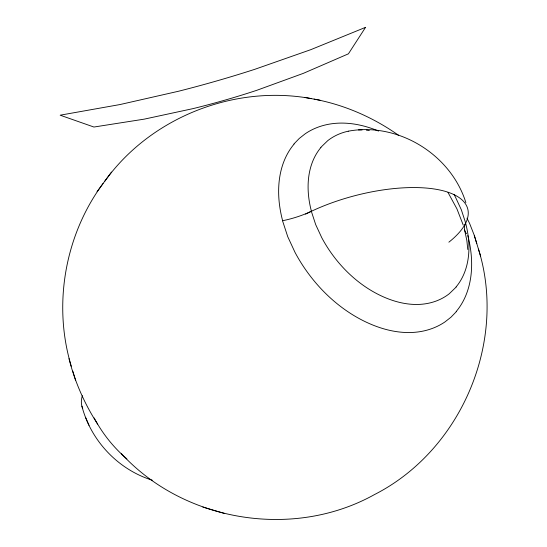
<?xml version="1.0" encoding="UTF-8"?>
<svg xmlns="http://www.w3.org/2000/svg" width="547" height="547" viewBox="0 0 547 547"><rect width="100%" height="100%" fill="white"/><g stroke="black" fill="none" stroke-linecap="round" stroke-linejoin="round"><path stroke-width="0.82" d="M103.048 183.518C64.915 235.025 52.69 304.884 71.295 366.23M104.826 181.166C150.493 117.53 234.082 84.484 310.997 98.549M97.051 191.717L111.479 172.079M293.944 143.977L299.277 138.446L305.301 133.721A120.237 82.864 51.5 0 1 326.812 124.627C341.225 121.523 356.309 123.369 370.203 127.95A120.374 82.959 51.5 0 1 378.599 131.075M320.85 147.328L327.742 140.661A100.06 68.963 51.5 0 1 348.248 131.205M456.171 287.066L449.278 293.732A100.06 68.963 51.5 0 1 428.766 303.188C416.759 305.78 404.192 304.235 392.616 300.419A100.163 69.025 51.5 0 1 366.216 287.38C355.769 280.413 346.422 271.852 338.347 262.245A99.698 68.71 51.5 0 1 321.766 237.699L315.681 224.585L311.339 211.299A53.045 20.69 -14.7 0 1 282.532 220.749L287.743 236.687L295.038 252.427A119.643 82.453 51.5 0 0 314.942 281.876C325.745 294.751 338.484 306.046 352.808 314.874A120.367 82.953 51.5 0 0 380.062 327.687C393.956 332.268 409.026 334.114 423.44 331.017A120.237 82.864 51.5 0 0 444.964 321.923L450.988 317.198L456.321 311.667M348.241 131.198C398.052 121.892 450.899 154.363 465.873 202.629M358.483 129.94L362.046 129.919M366.401 130.172L369.341 130.473M314.122 99.144C344.48 104.805 373.41 117.516 398.599 135.307M305.041 97.489L320.057 100.204M121.345 453.593C184.093 521.906 293.383 539.766 374.524 494.55C461.121 450.427 507.397 342.025 478.475 249.111M202.828 507.069L224.311 513.414M152.251 480.191C118.186 469.641 90.795 440.677 81.913 406.168M97.585 424.062C84.614 403.953 74.836 381.861 68.99 358.627M447.986 192.421L456.902 208.817L463.234 225.09M466.988 218.171L469.558 223.333L474.27 235.306L480.594 256.181M85.517 417.265L89.011 425.361M72.792 371.112L75.513 380.097M474.27 235.306L476.779 243.668M464.512 229.494L466.851 240.523L467.788 249.514M126.87 458.885A97.708 67.343 51.5 0 1 94.166 417.929M82.72 408.479A106.084 41.374 -14.7 0 1 82.385 395.7M466.543 233.692A53.045 20.69 -14.7 0 1 465.682 223.087L461.347 209.809L455.268 196.701A99.698 68.71 51.5 0 0 454.099 194.554M465.6 223.08A97.277 67.042 51.5 0 1 456.061 286.956M311.428 211.306A97.277 67.042 51.5 0 1 320.959 147.437M282.635 220.756A116.73 80.443 51.5 0 1 294.074 144.107M467.815 235.559A116.73 80.45 51.5 0 1 456.191 311.53M305.602 214.123A106.084 41.374 -14.7 0 1 438.345 189.7A106.084 41.374 -14.7 0 1 448.868 242.184M365.54 27.35L348.418 53.832L303.243 73.394L256.892 90.269A332.555 129.701 -14.7 0 1 193.269 108.566L144.189 119.15L93.934 127.034L60.149 115.191L119.95 104.559L178.575 91.233A478.427 186.589 -14.7 0 0 254.923 69.271L310.819 49.661L365.54 27.35"/></g></svg>
